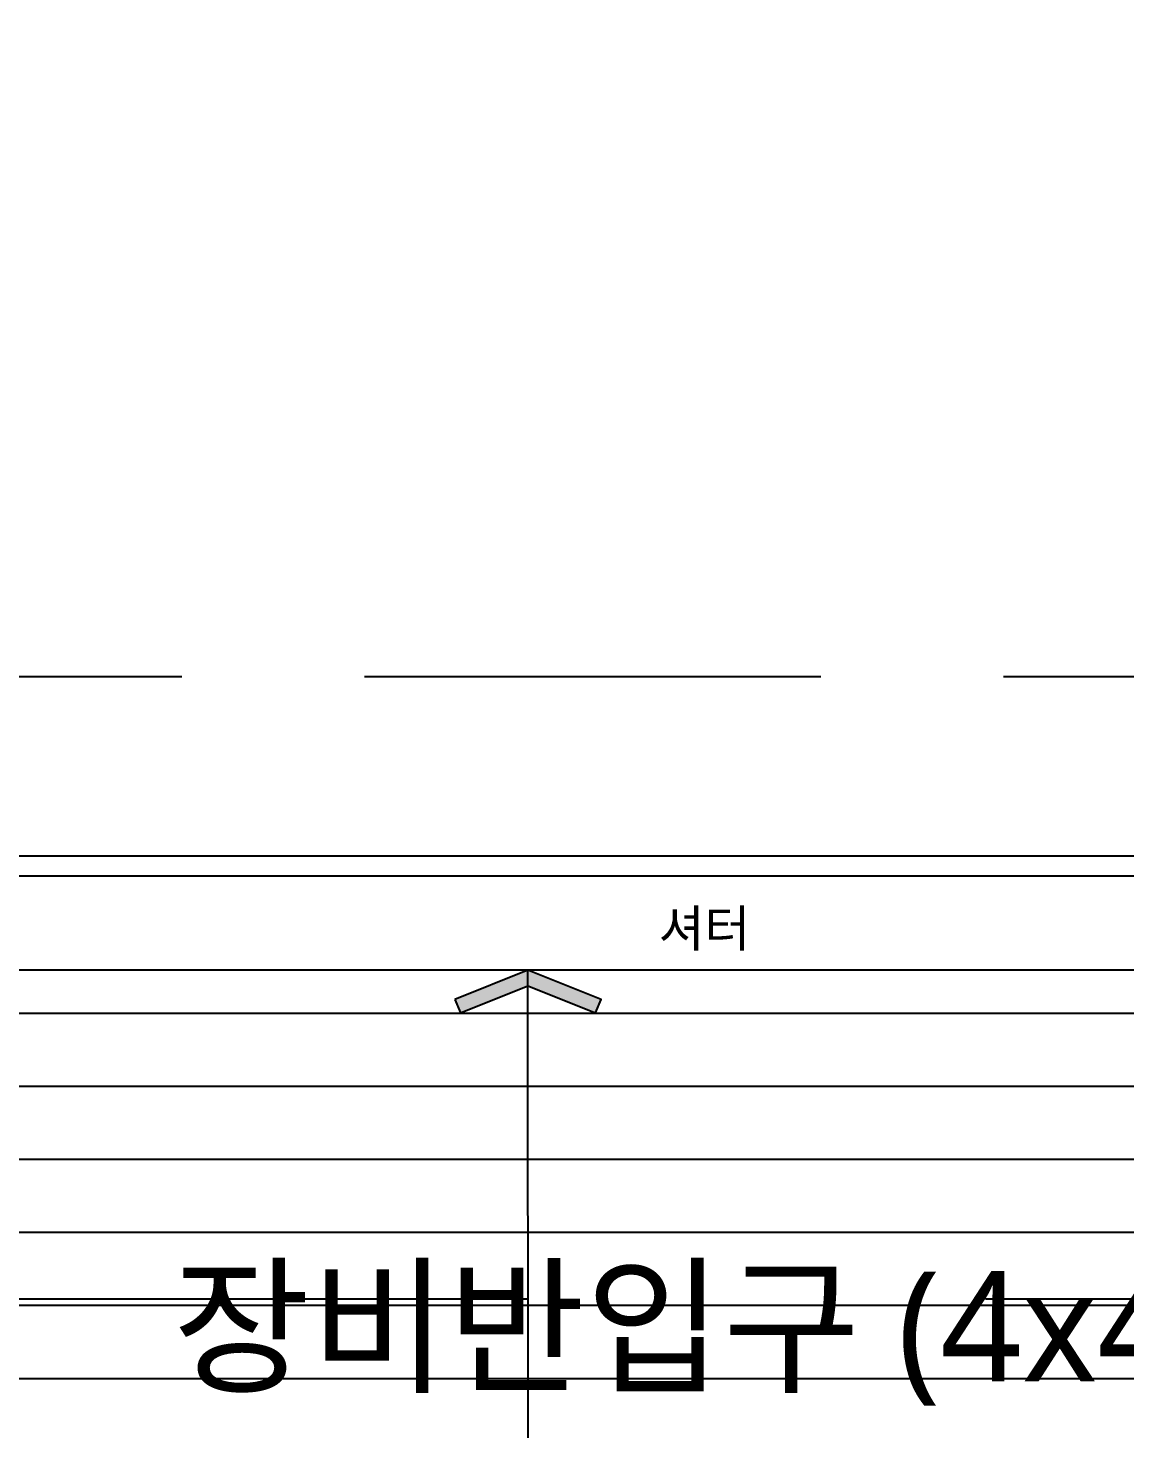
# Model space of a CAD drawing. Header units: millimetres. Extents: x 0 to 420500, y 0 to 297000.
# Drawn here: x 130798 to 133801, y 206062 to 209897 of the extents above; entities that cross this region are included whole.
import ezdxf
from ezdxf.enums import TextEntityAlignment as Align
from ezdxf.xclip import XClip

# ---------------------------------------------------------------- set-up
doc = ezdxf.new("R2010")
doc.units = ezdxf.units.MM
doc.header["$LTSCALE"] = 5000
doc.header["$XCLIPFRAME"] = 0
doc.linetypes.add('DASH', pattern=[0.35, 0.25, -0.1])
doc.linetypes.add('DASHED2', pattern=[0.375, 0.25, -0.125])
doc.layers.add('arch', color=8, linetype='Continuous')
doc.layers.add('TRAY', color=3, linetype='Continuous')
doc.layers.add('TXT-1', color=137, linetype='Continuous', plot=False)
doc.styles.add('스타일1', font='malgun.ttf')

# ---------------------------------------------------------------- blocks, each defined once
blk = doc.blocks.new('COMBI SHUTTER')
at = {"color": 0}
for p, q in [((-1063.1, 177.5), (3063.1, 177.5)), ((3063.1, 122.5), (-1063.1, 122.5))]:
    blk.add_line(p, q, dxfattribs=at)
at = {"color": 0, "style": '스타일1'}
blk.add_text('셔터', height=100, dxfattribs=at).set_placement((1355.6, -70.7))
blk = doc.blocks.new('XR-PLAN', base_point=(461, 408.4))
at = {"layer": 'arch'}
h = blk.add_hatch(dxfattribs=at)
h.set_pattern_fill('_USER', color=256, scale=200, pattern_type=0)
h.set_pattern_definition([(0, (0, 6e-11), (0, 200), [])])
h.paths.add_polyline_path([(48900, 38765), (48900, 42465), (52900, 42465), (52900, 38765)])
blk.add_line((50900, 38731.7), (50897.9, 42465), dxfattribs=at)
at = {"layer": 'arch', "linetype": 'DASH'}
blk.add_lwpolyline([(58193.9, 55900), (41700, 55900), (41700, 43269), (58193.9, 43269)], close=True, dxfattribs=at)
at = {"layer": 'arch', "linetype": 'DASHED2', "ltscale": 2}
blk.add_lwpolyline([(48400, 42465), (48400, 41565), (53400, 41565), (53400, 42465)], dxfattribs=at)
at = {"layer": 'arch'}
for points in [[(48900, 38765), (52900, 38765), (52900, 42465), (48900, 42465)], [(50697.9, 42385), (50712.8, 42347.9), (50897.9, 42421.9), (51083, 42347.9), (51097.9, 42385), (50897.9, 42465)]]:
    blk.add_lwpolyline(points, close=True, dxfattribs=at)
for points in [[(50897.9, 42465), (50897.9, 42421.9), (50697.9, 42385), (50712.8, 42347.9)], [(51097.9, 42385), (51083, 42347.9), (50897.9, 42465), (50897.9, 42421.9)]]:
    blk.add_solid(points, dxfattribs=at)
blk.add_blockref('COMBI SHUTTER', (49900, 42600), dxfattribs=at)
at = {"layer": 'TXT-1', "style": '스타일1'}
blk.add_text('장비반입구 (4x4 셔터)', height=300, dxfattribs=at).set_placement((51788.8, 41489.2), align=Align.MIDDLE_CENTER)
blk = doc.blocks.new('XR-배치도', base_point=(461, 408.4))
ref = blk.add_blockref('XR-PLAN', (281310.6, 275110.5), dxfattribs=dict(rotation=47.15620461600879))
XClip(ref).set_block_clipping_path([(10268.6550578449, 25854.0591988688), (121697.9567652801, 114201.9318804346)])

msp = doc.modelspace()

# ---------------------------------------------------------------- block references
at = {"layer": 'TRAY'}
ref = msp.add_blockref('XR-배치도', (-310662.8, 184385.1), dxfattribs=dict(at, rotation=312.8437953840571))
XClip(ref).set_block_clipping_path([(355016.7243769546, 126994.5435289501), (152650.6807000034, 314675.0815890764), (386231.3503509208, 566532.8207304992), (588597.394027872, 378852.2826703729)])

doc.saveas('drawing.dxf')
